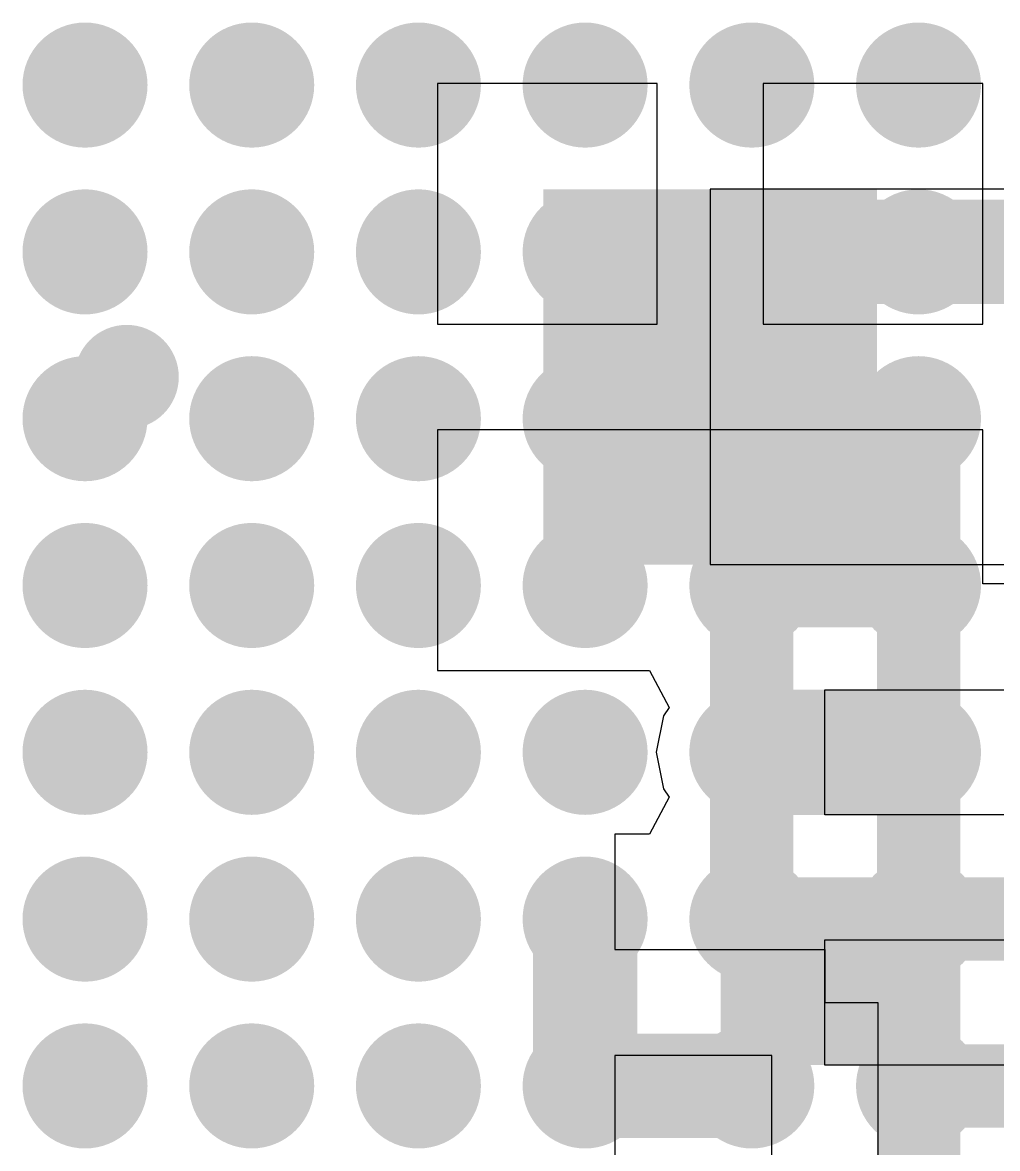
# Model space of a CAD drawing. Header units: millimetres. Extents: x 15 to 122, y 23 to 96.
# Drawn here: x 53.25 to 55.589, y 60.85 to 63.55 of the extents above; entities that cross this region are included whole.
import ezdxf

# ---------------------------------------------------------------- set-up
doc = ezdxf.new("R2010")
doc.units = ezdxf.units.MM
for name, color, linetype in [('Bottom Modules', 3, 'Continuous'), ('BottomLayer', 5, 'Continuous'), ('BottomPaste', 16, 'Continuous'), ('TopLayer', 1, 'Continuous'), ('TopPaste', 8, 'Continuous'), ('TopSolder', 216, 'Continuous')]:
    doc.layers.add(name, color=color, linetype=linetype)

msp = doc.modelspace()

# ---------------------------------------------------------------- linework, layer by layer
at = {"layer": 'Bottom Modules'}
for points in [[(54.89999942, 63.15000577999999), (54.89999942, 62.25000757999999), (56.29999916, 62.25000757999999), (56.29999916, 63.15000577999999)], [(55.17499252, 61.64999607999999), (55.17499252, 61.94999548), (55.87501652, 61.94999548), (55.87501652, 61.64999607999999)], [(55.87499874, 61.35000429999999), (55.87499874, 61.0500049), (55.1749976, 61.0500049), (55.1749976, 61.35000429999999)]]:
    msp.add_lwpolyline(points, close=True, dxfattribs=at)
at = {"layer": 'BottomLayer'}
for p, q in [((54.77299942, 63.40400578), (54.24600022, 63.40400578)), ((54.24600022, 63.40400578), (54.24600022, 62.82700668)), ((54.77299942, 62.82700668), (54.77299942, 63.40400578)), ((55.55399861999999, 63.40400578), (55.02699942, 63.40400578)), ((55.02699942, 63.40400578), (55.02699942, 62.82700668)), ((55.55399861999999, 62.82700668), (55.55399861999999, 63.40400578)), ((54.24600022, 62.82700668), (54.77299942, 62.82700668)), ((55.02699942, 62.82700668), (55.55399861999999, 62.82700668)), ((55.55399861999999, 62.57300668), (54.24600022, 62.57300668)), ((54.24600022, 62.57300668), (54.24600022, 61.99600758)), ((55.55399861999999, 62.20399548), (55.55399861999999, 62.57300668)), ((55.80000016, 62.20399548), (55.55399861999999, 62.20399548)), ((54.24600022, 61.99600758), (54.7542974, 61.99600758)), ((54.7542974, 61.99600758), (54.80143726, 61.9078137)), ((54.78805908, 61.88779088), (54.77059658, 61.80000086)), ((54.80143726, 61.9078137), (54.78805908, 61.88779088)), ((54.77059658, 61.80000086), (54.78805908, 61.71221084)), ((54.78805908, 61.71221084), (54.80143218, 61.69219818)), ((54.80143218, 61.69219818), (54.75429232, 61.6040043)), ((54.75429232, 61.6040043), (54.6709981, 61.6040043)), ((54.6709981, 61.6040043), (54.6709981, 61.3270046)), ((54.6709981, 61.3270046), (55.1749976, 61.3270046)), ((55.1749976, 61.3270046), (55.1749976, 61.2000046)), ((55.1749976, 61.2000046), (55.3019976, 61.2000046)), ((55.3019976, 61.2000046), (55.3019976, 60.7960049)), ((55.0479976, 61.0730046), (54.6709981, 61.0730046)), ((54.6709981, 61.0730046), (54.6709981, 60.7960049)), ((55.0479976, 60.7960049), (55.0479976, 61.0730046))]:
    msp.add_line(p, q, dxfattribs=at)
for points, const_width in [([(54.53750077999999, 63.02499967999999, 1), (54.66249926, 63.02499967999999, 1)], 0.12499848), ([(54.93750252, 63.000001, 1), (55.062501, 63.000001, 1)], 0.12499848), ([(53.43750043999999, 62.70000159999999, 1), (53.56249892, 62.70000159999999, 1)], 0.12499848), ([(54.56250199999999, 62.37500098, 1), (54.68750048, 62.37500098, 1)], 0.12499848), ([(55.11250089999999, 62.37500098, 1), (55.23749938, 62.37500098, 1)], 0.12499848), ([(54.93750252, 61.80000086, 1), (55.062501, 61.80000086, 1)], 0.12499848), ([(55.31249542, 61.79999578, 1), (55.4374939, 61.79999578, 1)], 0.12499848), ([(55.19999374, 61.79999578, 1), (55.29999354, 61.79999578, 1)], 0.0999998), ([(55.32499476, 61.79999578, 1), (55.42499455999999, 61.79999578, 1)], 0.0999998), ([(55.062501, 61.20000206, 1), (55.18749948, 61.20000206, 1)], 0.12499848), ([(55.3125005, 61.20000206, 1), (55.43749897999999, 61.20000206, 1)], 0.12499848)]:
    msp.add_lwpolyline(points, format="xyb", close=True, dxfattribs=dict(at, const_width=const_width))
at = {"layer": 'BottomLayer', "const_width": 0.1999996}
msp.add_lwpolyline([(55.24999364, 61.79999578), (55.37499466, 61.79999578)], dxfattribs=at)
at = {"layer": 'BottomLayer'}
for points in [[(55.29999862, 62.25000757999999), (55.29999862, 63.15000577999999), (54.50000022, 62.25000757999999), (54.50000022, 63.15000577999999)], [(54.92499302, 61.94999548), (54.92499302, 61.64999607999999), (55.42499202, 61.94999548), (55.42499202, 61.64999607999999)], [(55.4249971, 61.0500049), (55.4249971, 61.35000429999999), (54.9249981, 61.0500049), (54.9249981, 61.35000429999999)]]:
    msp.add_solid(points, dxfattribs=at)
at = {"layer": 'BottomPaste'}
for points in [[(55.29999862, 62.25000757999999), (55.29999862, 63.15000577999999), (54.50000022, 62.25000757999999), (54.50000022, 63.15000577999999)], [(55.29999862, 62.25000757999999), (55.29999862, 63.15000577999999), (54.50000022, 62.25000757999999), (54.50000022, 63.15000577999999)], [(54.92499302, 61.94999548), (54.92499302, 61.64999607999999), (55.42499202, 61.94999548), (55.42499202, 61.64999607999999)], [(54.92499302, 61.94999548), (54.92499302, 61.64999607999999), (55.42499202, 61.94999548), (55.42499202, 61.64999607999999)], [(55.4249971, 61.0500049), (55.4249971, 61.35000429999999), (54.9249981, 61.0500049), (54.9249981, 61.35000429999999)], [(55.4249971, 61.0500049), (55.4249971, 61.35000429999999), (54.9249981, 61.0500049), (54.9249981, 61.35000429999999)]]:
    msp.add_solid(points, dxfattribs=at)
at = {"layer": 'TopLayer'}
for points, const_width in [([(53.3250013, 63.40000274, 1), (53.47499845999999, 63.40000274, 1)], 0.1499997), ([(53.7250005, 63.40000274, 1), (53.87499766, 63.40000274, 1)], 0.1499997), ([(54.12500223999999, 63.40000274, 1), (54.2749994, 63.40000274, 1)], 0.1499997), ([(54.52500144, 63.40000274, 1), (54.6749986, 63.40000274, 1)], 0.1499997), ([(54.92500064, 63.40000274, 1), (55.0749978, 63.40000274, 1)], 0.1499997), ([(55.32500237999999, 63.40000274, 1), (55.47499954, 63.40000274, 1)], 0.1499997), ([(54.53750077999999, 63.40000019999999, 1), (54.66249926, 63.40000019999999, 1)], 0.12499848), ([(53.3250013, 63.00000353999999, 1), (53.47499845999999, 63.00000353999999, 1)], 0.1499997), ([(53.7250005, 63.00000353999999, 1), (53.87499766, 63.00000353999999, 1)], 0.1499997), ([(54.12500223999999, 63.00000353999999, 1), (54.2749994, 63.00000353999999, 1)], 0.1499997), ([(54.52500144, 63.00000353999999, 1), (54.6749986, 63.00000353999999, 1)], 0.1499997), ([(54.92500064, 63.00000353999999, 1), (55.0749978, 63.00000353999999, 1)], 0.1499997), ([(55.32500237999999, 63.00000353999999, 1), (55.47499954, 63.00000353999999, 1)], 0.1499997), ([(53.73749984, 63.00000353999999, 1), (53.86249832, 63.00000353999999, 1)], 0.12499848), ([(53.73749984, 63.000001, 1), (53.86249832, 63.000001, 1)], 0.12499848), ([(53.73749984, 63.000001, 1), (53.86249832, 63.000001, 1)], 0.12499848), ([(53.73750238, 63.000001, 1), (53.86250086, 63.000001, 1)], 0.12499848), ([(53.73750238, 63.000001, 1), (53.86250086, 63.000001, 1)], 0.12499848), ([(54.53750077999999, 63.000001, 1), (54.66249926, 63.000001, 1)], 0.12499848), ([(54.93749998, 63.00000353999999, 1), (55.06249845999999, 63.00000353999999, 1)], 0.12499848), ([(54.93749998, 63.00000353999999, 1), (55.06249845999999, 63.00000353999999, 1)], 0.12499848), ([(54.93749998, 63.000001, 1), (55.06249845999999, 63.000001, 1)], 0.12499848), ([(54.93749998, 63.000001, 1), (55.06249845999999, 63.000001, 1)], 0.12499848), ([(54.93750252, 63.000001, 1), (55.062501, 63.000001, 1)], 0.12499848), ([(54.93750252, 63.000001, 1), (55.062501, 63.000001, 1)], 0.12499848), ([(55.33750172, 63.00000353999999, 1), (55.46250019999999, 63.00000353999999, 1)], 0.12499848), ([(55.33750172, 63.00000353999999, 1), (55.46250019999999, 63.00000353999999, 1)], 0.12499848), ([(55.33750172, 63.00000353999999, 1), (55.46250019999999, 63.00000353999999, 1)], 0.12499848), ([(54.58500132, 63.00000353999999, 1), (54.61499872, 63.00000353999999, 1)], 0.02999994), ([(54.58500132, 63.000001, 1), (54.61499872, 63.000001, 1)], 0.02999994), ([(53.3250013, 62.60000179999999, 1), (53.47499845999999, 62.60000179999999, 1)], 0.1499997), ([(53.7250005, 62.60000179999999, 1), (53.87499766, 62.60000179999999, 1)], 0.1499997), ([(54.12500223999999, 62.60000179999999, 1), (54.2749994, 62.60000179999999, 1)], 0.1499997), ([(54.52500144, 62.60000179999999, 1), (54.6749986, 62.60000179999999, 1)], 0.1499997), ([(54.92500064, 62.60000179999999, 1), (55.0749978, 62.60000179999999, 1)], 0.1499997), ([(55.32500237999999, 62.60000179999999, 1), (55.47499954, 62.60000179999999, 1)], 0.1499997), ([(53.73749984, 62.60000179999999, 1), (53.86249832, 62.60000179999999, 1)], 0.12499848), ([(53.73750238, 62.60000179999999, 1), (53.86250086, 62.60000179999999, 1)], 0.12499848), ([(53.73750238, 62.60000179999999, 1), (53.86250086, 62.60000179999999, 1)], 0.12499848), ([(54.53750077999999, 62.60000179999999, 1), (54.66249926, 62.60000179999999, 1)], 0.12499848), ([(54.93749998, 62.60000179999999, 1), (55.06249845999999, 62.60000179999999, 1)], 0.12499848), ([(55.33750172, 62.60000179999999, 1), (55.46250019999999, 62.60000179999999, 1)], 0.12499848), ([(54.94999932, 62.60000179999999, 1), (55.04999912, 62.60000179999999, 1)], 0.0999998), ([(54.94999932, 62.60000179999999, 1), (55.04999912, 62.60000179999999, 1)], 0.0999998), ([(55.35000106, 62.60000179999999, 1), (55.45000086, 62.60000179999999, 1)], 0.0999998), ([(55.35000106, 62.60000179999999, 1), (55.45000086, 62.60000179999999, 1)], 0.0999998), ([(53.3250013, 62.2000026, 1), (53.47499845999999, 62.2000026, 1)], 0.1499997), ([(53.7250005, 62.2000026, 1), (53.87499766, 62.2000026, 1)], 0.1499997), ([(54.12500223999999, 62.2000026, 1), (54.2749994, 62.2000026, 1)], 0.1499997), ([(54.52500144, 62.2000026, 1), (54.6749986, 62.2000026, 1)], 0.1499997), ([(54.92500064, 62.2000026, 1), (55.0749978, 62.2000026, 1)], 0.1499997), ([(55.32500237999999, 62.2000026, 1), (55.47499954, 62.2000026, 1)], 0.1499997), ([(54.13750158, 62.20000005999999, 1), (54.26250005999999, 62.20000005999999, 1)], 0.12499848), ([(54.53750077999999, 62.20000005999999, 1), (54.66249926, 62.20000005999999, 1)], 0.12499848), ([(54.93749998, 62.2000026, 1), (55.06249845999999, 62.2000026, 1)], 0.12499848), ([(55.33750172, 62.2000026, 1), (55.46250019999999, 62.2000026, 1)], 0.12499848), ([(54.55000012, 62.2000026, 1), (54.64999992, 62.2000026, 1)], 0.0999998), ([(54.55000012, 62.20000005999999, 1), (54.64999992, 62.20000005999999, 1)], 0.0999998), ([(54.94999932, 62.2000026, 1), (55.04999912, 62.2000026, 1)], 0.0999998), ([(54.94999932, 62.2000026, 1), (55.04999912, 62.2000026, 1)], 0.0999998), ([(54.94999932, 62.2000026, 1), (55.04999912, 62.2000026, 1)], 0.0999998), ([(55.35000106, 62.2000026, 1), (55.45000086, 62.2000026, 1)], 0.0999998), ([(55.35000106, 62.2000026, 1), (55.45000086, 62.2000026, 1)], 0.0999998), ([(55.35000106, 62.2000026, 1), (55.45000086, 62.2000026, 1)], 0.0999998), ([(54.17500214, 62.2000026, 1), (54.2249995, 62.2000026, 1)], 0.0499999), ([(54.17500214, 62.20000005999999, 1), (54.2249995, 62.20000005999999, 1)], 0.0499999), ([(53.3250013, 61.80000339999999, 1), (53.47499845999999, 61.80000339999999, 1)], 0.1499997), ([(53.7250005, 61.80000339999999, 1), (53.87499766, 61.80000339999999, 1)], 0.1499997), ([(54.12500223999999, 61.80000339999999, 1), (54.2749994, 61.80000339999999, 1)], 0.1499997), ([(54.52500144, 61.80000339999999, 1), (54.6749986, 61.80000339999999, 1)], 0.1499997), ([(54.92500064, 61.80000339999999, 1), (55.0749978, 61.80000339999999, 1)], 0.1499997), ([(55.32500237999999, 61.80000339999999, 1), (55.47499954, 61.80000339999999, 1)], 0.1499997), ([(53.73749984, 61.80000339999999, 1), (53.86249832, 61.80000339999999, 1)], 0.12499848), ([(53.73750238, 61.80000086, 1), (53.86250086, 61.80000086, 1)], 0.12499848), ([(53.73750238, 61.80000086, 1), (53.86250086, 61.80000086, 1)], 0.12499848), ([(54.53750077999999, 61.80000086, 1), (54.66249926, 61.80000086, 1)], 0.12499848), ([(54.93749998, 61.80000339999999, 1), (55.06249845999999, 61.80000339999999, 1)], 0.12499848), ([(55.33750172, 61.80000339999999, 1), (55.46250019999999, 61.80000339999999, 1)], 0.12499848), ([(54.94999932, 61.80000339999999, 1), (55.04999912, 61.80000339999999, 1)], 0.0999998), ([(54.94999932, 61.80000339999999, 1), (55.04999912, 61.80000339999999, 1)], 0.0999998), ([(54.94999932, 61.80000339999999, 1), (55.04999912, 61.80000339999999, 1)], 0.0999998), ([(55.35000106, 61.80000339999999, 1), (55.45000086, 61.80000339999999, 1)], 0.0999998), ([(55.35000106, 61.80000339999999, 1), (55.45000086, 61.80000339999999, 1)], 0.0999998), ([(55.35000106, 61.80000339999999, 1), (55.45000086, 61.80000339999999, 1)], 0.0999998), ([(54.57500134, 61.80000339999999, 1), (54.6249987, 61.80000339999999, 1)], 0.0499999), ([(54.57500134, 61.80000086, 1), (54.6249987, 61.80000086, 1)], 0.0499999), ([(53.3250013, 61.40000165999999, 1), (53.47499845999999, 61.40000165999999, 1)], 0.1499997), ([(53.7250005, 61.40000165999999, 1), (53.87499766, 61.40000165999999, 1)], 0.1499997), ([(54.12500223999999, 61.40000165999999, 1), (54.2749994, 61.40000165999999, 1)], 0.1499997), ([(54.52500144, 61.40000165999999, 1), (54.6749986, 61.40000165999999, 1)], 0.1499997), ([(54.92500064, 61.40000165999999, 1), (55.0749978, 61.40000165999999, 1)], 0.1499997), ([(55.32500237999999, 61.40000165999999, 1), (55.47499954, 61.40000165999999, 1)], 0.1499997), ([(53.33750063999999, 61.40000165999999, 1), (53.46249912, 61.40000165999999, 1)], 0.12499848), ([(54.13750158, 61.40000165999999, 1), (54.26250005999999, 61.40000165999999, 1)], 0.12499848), ([(54.53750077999999, 61.40000165999999, 1), (54.66249926, 61.40000165999999, 1)], 0.12499848), ([(54.53750077999999, 61.40000165999999, 1), (54.66249926, 61.40000165999999, 1)], 0.12499848), ([(54.93749998, 61.40000165999999, 1), (55.06249845999999, 61.40000165999999, 1)], 0.12499848), ([(55.33750172, 61.40000165999999, 1), (55.46250019999999, 61.40000165999999, 1)], 0.12499848), ([(54.94999932, 61.40000165999999, 1), (55.04999912, 61.40000165999999, 1)], 0.0999998), ([(54.94999932, 61.40000165999999, 1), (55.04999912, 61.40000165999999, 1)], 0.0999998), ([(55.35000106, 61.40000165999999, 1), (55.45000086, 61.40000165999999, 1)], 0.0999998), ([(55.35000106, 61.40000165999999, 1), (55.45000086, 61.40000165999999, 1)], 0.0999998), ([(55.35000106, 61.40000165999999, 1), (55.45000086, 61.40000165999999, 1)], 0.0999998), ([(55.35000106, 61.40000165999999, 1), (55.45000086, 61.40000165999999, 1)], 0.0999998), ([(53.3250013, 61.00000246, 1), (53.47499845999999, 61.00000246, 1)], 0.1499997), ([(53.7250005, 61.00000246, 1), (53.87499766, 61.00000246, 1)], 0.1499997), ([(54.12500223999999, 61.00000246, 1), (54.2749994, 61.00000246, 1)], 0.1499997), ([(54.52500144, 61.00000246, 1), (54.6749986, 61.00000246, 1)], 0.1499997), ([(54.92500064, 61.00000246, 1), (55.0749978, 61.00000246, 1)], 0.1499997), ([(55.32500237999999, 61.00000246, 1), (55.47499954, 61.00000246, 1)], 0.1499997), ([(53.33750063999999, 60.99999991999999, 1), (53.46249912, 60.99999991999999, 1)], 0.12499848), ([(54.13750158, 60.99999991999999, 1), (54.26250005999999, 60.99999991999999, 1)], 0.12499848), ([(54.53750077999999, 61.00000246, 1), (54.66249926, 61.00000246, 1)], 0.12499848), ([(54.53750077999999, 61.00000246, 1), (54.66249926, 61.00000246, 1)], 0.12499848), ([(54.53750077999999, 61.00000246, 1), (54.66249926, 61.00000246, 1)], 0.12499848), ([(54.93749998, 61.00000246, 1), (55.06249845999999, 61.00000246, 1)], 0.12499848), ([(54.93749998, 61.00000246, 1), (55.06249845999999, 61.00000246, 1)], 0.12499848), ([(55.33750172, 61.00000246, 1), (55.46250019999999, 61.00000246, 1)], 0.12499848), ([(55.35000106, 61.00000246, 1), (55.45000086, 61.00000246, 1)], 0.0999998), ([(55.35000106, 61.00000246, 1), (55.45000086, 61.00000246, 1)], 0.0999998), ([(55.35000106, 61.00000246, 1), (55.45000086, 61.00000246, 1)], 0.0999998)]:
    msp.add_lwpolyline(points, format="xyb", close=True, dxfattribs=dict(at, const_width=const_width))
for points, const_width in [([(53.79999908, 63.000001), (53.79999908, 63.00000353999999)], 0.2499995), ([(53.79999908, 63.000001), (53.80000162, 63.000001)], 0.2499995), ([(54.99999922, 63.00000353999999), (55.40000096, 63.00000353999999)], 0.2499995), ([(54.99999922, 63.000001), (54.99999922, 63.00000353999999)], 0.2499995), ([(54.99999922, 63.000001), (55.00000176, 63.000001)], 0.2499995), ([(55.40000096, 63.00000353999999), (55.80000016, 63.00000353999999)], 0.2499995), ([(54.60000002, 63.000001), (54.60000002, 63.00000353999999)], 0.05999988), ([(53.79999908, 62.60000179999999), (53.80000162, 62.60000179999999)], 0.2499995), ([(54.99999922, 62.2000026), (54.99999922, 62.60000179999999)], 0.1999996), ([(54.99999922, 62.60000179999999), (55.40000096, 62.60000179999999)], 0.1999996), ([(55.40000096, 62.2000026), (55.40000096, 62.60000179999999)], 0.1999996), ([(54.60000002, 62.20000005999999), (54.60000002, 62.2000026)], 0.1999996), ([(54.99999922, 61.80000339999999), (54.99999922, 62.2000026)], 0.1999996), ([(54.99999922, 62.2000026), (55.40000096, 62.2000026)], 0.1999996), ([(55.40000096, 61.80000339999999), (55.40000096, 62.2000026)], 0.1999996), ([(54.20000082, 62.20000005999999), (54.20000082, 62.2000026)], 0.0999998), ([(53.79999908, 61.80000339999999), (53.80000162, 61.80000086)], 0.2499995), ([(54.99999922, 61.40000165999999), (54.99999922, 61.80000339999999)], 0.1999996), ([(54.99999922, 61.80000339999999), (55.40000096, 61.80000339999999)], 0.1999996), ([(55.40000096, 61.40000165999999), (55.40000096, 61.80000339999999)], 0.1999996), ([(54.60000002, 61.80000086), (54.60000002, 61.80000339999999)], 0.0999998), ([(54.60000002, 61.00000246), (54.60000002, 61.40000165999999)], 0.2499995), ([(54.99999922, 61.40000165999999), (55.40000096, 61.40000165999999)], 0.1999996), ([(55.40000096, 61.00000246), (55.40000096, 61.40000165999999)], 0.1999996), ([(55.40000096, 61.40000165999999), (55.80000016, 61.40000165999999)], 0.1999996), ([(54.60000002, 61.00000246), (54.99999922, 61.00000246)], 0.2499995), ([(55.40000096, 60.60000325999999), (55.40000096, 61.00000246)], 0.1999996), ([(55.40000096, 61.00000246), (55.80000016, 61.00000246)], 0.1999996)]:
    msp.add_lwpolyline(points, dxfattribs=dict(at, const_width=const_width))
at = {"layer": 'TopPaste', "const_width": 0.1499997}
for points in [[(53.3250013, 63.40000274, 1), (53.47499845999999, 63.40000274, 1)], [(53.3250013, 63.40000274, 1), (53.47499845999999, 63.40000274, 1)], [(53.7250005, 63.40000274, 1), (53.87499766, 63.40000274, 1)], [(53.7250005, 63.40000274, 1), (53.87499766, 63.40000274, 1)], [(54.12500223999999, 63.40000274, 1), (54.2749994, 63.40000274, 1)], [(54.12500223999999, 63.40000274, 1), (54.2749994, 63.40000274, 1)], [(54.52500144, 63.40000274, 1), (54.6749986, 63.40000274, 1)], [(54.52500144, 63.40000274, 1), (54.6749986, 63.40000274, 1)], [(54.92500064, 63.40000274, 1), (55.0749978, 63.40000274, 1)], [(54.92500064, 63.40000274, 1), (55.0749978, 63.40000274, 1)], [(55.32500237999999, 63.40000274, 1), (55.47499954, 63.40000274, 1)], [(55.32500237999999, 63.40000274, 1), (55.47499954, 63.40000274, 1)], [(53.3250013, 63.00000353999999, 1), (53.47499845999999, 63.00000353999999, 1)], [(53.3250013, 63.00000353999999, 1), (53.47499845999999, 63.00000353999999, 1)], [(53.7250005, 63.00000353999999, 1), (53.87499766, 63.00000353999999, 1)], [(53.7250005, 63.00000353999999, 1), (53.87499766, 63.00000353999999, 1)], [(54.12500223999999, 63.00000353999999, 1), (54.2749994, 63.00000353999999, 1)], [(54.12500223999999, 63.00000353999999, 1), (54.2749994, 63.00000353999999, 1)], [(54.52500144, 63.00000353999999, 1), (54.6749986, 63.00000353999999, 1)], [(54.52500144, 63.00000353999999, 1), (54.6749986, 63.00000353999999, 1)], [(54.92500064, 63.00000353999999, 1), (55.0749978, 63.00000353999999, 1)], [(54.92500064, 63.00000353999999, 1), (55.0749978, 63.00000353999999, 1)], [(55.32500237999999, 63.00000353999999, 1), (55.47499954, 63.00000353999999, 1)], [(55.32500237999999, 63.00000353999999, 1), (55.47499954, 63.00000353999999, 1)], [(53.3250013, 62.60000179999999, 1), (53.47499845999999, 62.60000179999999, 1)], [(53.3250013, 62.60000179999999, 1), (53.47499845999999, 62.60000179999999, 1)], [(53.7250005, 62.60000179999999, 1), (53.87499766, 62.60000179999999, 1)], [(53.7250005, 62.60000179999999, 1), (53.87499766, 62.60000179999999, 1)], [(54.12500223999999, 62.60000179999999, 1), (54.2749994, 62.60000179999999, 1)], [(54.12500223999999, 62.60000179999999, 1), (54.2749994, 62.60000179999999, 1)], [(54.52500144, 62.60000179999999, 1), (54.6749986, 62.60000179999999, 1)], [(54.52500144, 62.60000179999999, 1), (54.6749986, 62.60000179999999, 1)], [(54.92500064, 62.60000179999999, 1), (55.0749978, 62.60000179999999, 1)], [(54.92500064, 62.60000179999999, 1), (55.0749978, 62.60000179999999, 1)], [(55.32500237999999, 62.60000179999999, 1), (55.47499954, 62.60000179999999, 1)], [(55.32500237999999, 62.60000179999999, 1), (55.47499954, 62.60000179999999, 1)], [(53.3250013, 62.2000026, 1), (53.47499845999999, 62.2000026, 1)], [(53.3250013, 62.2000026, 1), (53.47499845999999, 62.2000026, 1)], [(53.7250005, 62.2000026, 1), (53.87499766, 62.2000026, 1)], [(53.7250005, 62.2000026, 1), (53.87499766, 62.2000026, 1)], [(54.12500223999999, 62.2000026, 1), (54.2749994, 62.2000026, 1)], [(54.12500223999999, 62.2000026, 1), (54.2749994, 62.2000026, 1)], [(54.52500144, 62.2000026, 1), (54.6749986, 62.2000026, 1)], [(54.52500144, 62.2000026, 1), (54.6749986, 62.2000026, 1)], [(54.92500064, 62.2000026, 1), (55.0749978, 62.2000026, 1)], [(54.92500064, 62.2000026, 1), (55.0749978, 62.2000026, 1)], [(55.32500237999999, 62.2000026, 1), (55.47499954, 62.2000026, 1)], [(55.32500237999999, 62.2000026, 1), (55.47499954, 62.2000026, 1)], [(53.3250013, 61.80000339999999, 1), (53.47499845999999, 61.80000339999999, 1)], [(53.3250013, 61.80000339999999, 1), (53.47499845999999, 61.80000339999999, 1)], [(53.7250005, 61.80000339999999, 1), (53.87499766, 61.80000339999999, 1)], [(53.7250005, 61.80000339999999, 1), (53.87499766, 61.80000339999999, 1)], [(54.12500223999999, 61.80000339999999, 1), (54.2749994, 61.80000339999999, 1)], [(54.12500223999999, 61.80000339999999, 1), (54.2749994, 61.80000339999999, 1)], [(54.52500144, 61.80000339999999, 1), (54.6749986, 61.80000339999999, 1)], [(54.52500144, 61.80000339999999, 1), (54.6749986, 61.80000339999999, 1)], [(54.92500064, 61.80000339999999, 1), (55.0749978, 61.80000339999999, 1)], [(54.92500064, 61.80000339999999, 1), (55.0749978, 61.80000339999999, 1)], [(55.32500237999999, 61.80000339999999, 1), (55.47499954, 61.80000339999999, 1)], [(55.32500237999999, 61.80000339999999, 1), (55.47499954, 61.80000339999999, 1)], [(53.3250013, 61.40000165999999, 1), (53.47499845999999, 61.40000165999999, 1)], [(53.3250013, 61.40000165999999, 1), (53.47499845999999, 61.40000165999999, 1)], [(53.7250005, 61.40000165999999, 1), (53.87499766, 61.40000165999999, 1)], [(53.7250005, 61.40000165999999, 1), (53.87499766, 61.40000165999999, 1)], [(54.12500223999999, 61.40000165999999, 1), (54.2749994, 61.40000165999999, 1)], [(54.12500223999999, 61.40000165999999, 1), (54.2749994, 61.40000165999999, 1)], [(54.52500144, 61.40000165999999, 1), (54.6749986, 61.40000165999999, 1)], [(54.52500144, 61.40000165999999, 1), (54.6749986, 61.40000165999999, 1)], [(54.92500064, 61.40000165999999, 1), (55.0749978, 61.40000165999999, 1)], [(54.92500064, 61.40000165999999, 1), (55.0749978, 61.40000165999999, 1)], [(55.32500237999999, 61.40000165999999, 1), (55.47499954, 61.40000165999999, 1)], [(55.32500237999999, 61.40000165999999, 1), (55.47499954, 61.40000165999999, 1)], [(53.3250013, 61.00000246, 1), (53.47499845999999, 61.00000246, 1)], [(53.3250013, 61.00000246, 1), (53.47499845999999, 61.00000246, 1)], [(53.7250005, 61.00000246, 1), (53.87499766, 61.00000246, 1)], [(53.7250005, 61.00000246, 1), (53.87499766, 61.00000246, 1)], [(54.12500223999999, 61.00000246, 1), (54.2749994, 61.00000246, 1)], [(54.12500223999999, 61.00000246, 1), (54.2749994, 61.00000246, 1)], [(54.52500144, 61.00000246, 1), (54.6749986, 61.00000246, 1)], [(54.52500144, 61.00000246, 1), (54.6749986, 61.00000246, 1)], [(54.92500064, 61.00000246, 1), (55.0749978, 61.00000246, 1)], [(54.92500064, 61.00000246, 1), (55.0749978, 61.00000246, 1)], [(55.32500237999999, 61.00000246, 1), (55.47499954, 61.00000246, 1)], [(55.32500237999999, 61.00000246, 1), (55.47499954, 61.00000246, 1)]]:
    msp.add_lwpolyline(points, format="xyb", close=True, dxfattribs=at)
at = {"layer": 'TopSolder', "const_width": 0.10999978}
for points in [[(53.34500126, 63.40000274, 1), (53.45499849999999, 63.40000274, 1)], [(53.34500126, 63.40000274, 1), (53.45499849999999, 63.40000274, 1)], [(53.74500046, 63.40000274, 1), (53.8549977, 63.40000274, 1)], [(53.74500046, 63.40000274, 1), (53.8549977, 63.40000274, 1)], [(54.1450022, 63.40000274, 1), (54.25499944, 63.40000274, 1)], [(54.1450022, 63.40000274, 1), (54.25499944, 63.40000274, 1)], [(54.5450014, 63.40000274, 1), (54.65499864, 63.40000274, 1)], [(54.5450014, 63.40000274, 1), (54.65499864, 63.40000274, 1)], [(54.9450006, 63.40000274, 1), (55.05499784, 63.40000274, 1)], [(54.9450006, 63.40000274, 1), (55.05499784, 63.40000274, 1)], [(55.34500233999999, 63.40000274, 1), (55.45499958, 63.40000274, 1)], [(55.34500233999999, 63.40000274, 1), (55.45499958, 63.40000274, 1)], [(53.34500126, 63.00000353999999, 1), (53.45499849999999, 63.00000353999999, 1)], [(53.34500126, 63.00000353999999, 1), (53.45499849999999, 63.00000353999999, 1)], [(53.74500046, 63.00000353999999, 1), (53.8549977, 63.00000353999999, 1)], [(53.74500046, 63.00000353999999, 1), (53.8549977, 63.00000353999999, 1)], [(54.1450022, 63.00000353999999, 1), (54.25499944, 63.00000353999999, 1)], [(54.1450022, 63.00000353999999, 1), (54.25499944, 63.00000353999999, 1)], [(54.5450014, 63.00000353999999, 1), (54.65499864, 63.00000353999999, 1)], [(54.5450014, 63.00000353999999, 1), (54.65499864, 63.00000353999999, 1)], [(54.9450006, 63.00000353999999, 1), (55.05499784, 63.00000353999999, 1)], [(54.9450006, 63.00000353999999, 1), (55.05499784, 63.00000353999999, 1)], [(55.34500233999999, 63.00000353999999, 1), (55.45499958, 63.00000353999999, 1)], [(55.34500233999999, 63.00000353999999, 1), (55.45499958, 63.00000353999999, 1)], [(53.34500126, 62.60000179999999, 1), (53.45499849999999, 62.60000179999999, 1)], [(53.34500126, 62.60000179999999, 1), (53.45499849999999, 62.60000179999999, 1)], [(53.74500046, 62.60000179999999, 1), (53.8549977, 62.60000179999999, 1)], [(53.74500046, 62.60000179999999, 1), (53.8549977, 62.60000179999999, 1)], [(54.1450022, 62.60000179999999, 1), (54.25499944, 62.60000179999999, 1)], [(54.1450022, 62.60000179999999, 1), (54.25499944, 62.60000179999999, 1)], [(54.5450014, 62.60000179999999, 1), (54.65499864, 62.60000179999999, 1)], [(54.5450014, 62.60000179999999, 1), (54.65499864, 62.60000179999999, 1)], [(54.9450006, 62.60000179999999, 1), (55.05499784, 62.60000179999999, 1)], [(54.9450006, 62.60000179999999, 1), (55.05499784, 62.60000179999999, 1)], [(55.34500233999999, 62.60000179999999, 1), (55.45499958, 62.60000179999999, 1)], [(55.34500233999999, 62.60000179999999, 1), (55.45499958, 62.60000179999999, 1)], [(53.34500126, 62.2000026, 1), (53.45499849999999, 62.2000026, 1)], [(53.34500126, 62.2000026, 1), (53.45499849999999, 62.2000026, 1)], [(53.74500046, 62.2000026, 1), (53.8549977, 62.2000026, 1)], [(53.74500046, 62.2000026, 1), (53.8549977, 62.2000026, 1)], [(54.1450022, 62.2000026, 1), (54.25499944, 62.2000026, 1)], [(54.1450022, 62.2000026, 1), (54.25499944, 62.2000026, 1)], [(54.5450014, 62.2000026, 1), (54.65499864, 62.2000026, 1)], [(54.5450014, 62.2000026, 1), (54.65499864, 62.2000026, 1)], [(54.9450006, 62.2000026, 1), (55.05499784, 62.2000026, 1)], [(54.9450006, 62.2000026, 1), (55.05499784, 62.2000026, 1)], [(55.34500233999999, 62.2000026, 1), (55.45499958, 62.2000026, 1)], [(55.34500233999999, 62.2000026, 1), (55.45499958, 62.2000026, 1)], [(53.34500126, 61.80000339999999, 1), (53.45499849999999, 61.80000339999999, 1)], [(53.34500126, 61.80000339999999, 1), (53.45499849999999, 61.80000339999999, 1)], [(53.74500046, 61.80000339999999, 1), (53.8549977, 61.80000339999999, 1)], [(53.74500046, 61.80000339999999, 1), (53.8549977, 61.80000339999999, 1)], [(54.1450022, 61.80000339999999, 1), (54.25499944, 61.80000339999999, 1)], [(54.1450022, 61.80000339999999, 1), (54.25499944, 61.80000339999999, 1)], [(54.5450014, 61.80000339999999, 1), (54.65499864, 61.80000339999999, 1)], [(54.5450014, 61.80000339999999, 1), (54.65499864, 61.80000339999999, 1)], [(54.9450006, 61.80000339999999, 1), (55.05499784, 61.80000339999999, 1)], [(54.9450006, 61.80000339999999, 1), (55.05499784, 61.80000339999999, 1)], [(55.34500233999999, 61.80000339999999, 1), (55.45499958, 61.80000339999999, 1)], [(55.34500233999999, 61.80000339999999, 1), (55.45499958, 61.80000339999999, 1)], [(53.34500126, 61.40000165999999, 1), (53.45499849999999, 61.40000165999999, 1)], [(53.34500126, 61.40000165999999, 1), (53.45499849999999, 61.40000165999999, 1)], [(53.74500046, 61.40000165999999, 1), (53.8549977, 61.40000165999999, 1)], [(53.74500046, 61.40000165999999, 1), (53.8549977, 61.40000165999999, 1)], [(54.1450022, 61.40000165999999, 1), (54.25499944, 61.40000165999999, 1)], [(54.1450022, 61.40000165999999, 1), (54.25499944, 61.40000165999999, 1)], [(54.5450014, 61.40000165999999, 1), (54.65499864, 61.40000165999999, 1)], [(54.5450014, 61.40000165999999, 1), (54.65499864, 61.40000165999999, 1)], [(54.9450006, 61.40000165999999, 1), (55.05499784, 61.40000165999999, 1)], [(54.9450006, 61.40000165999999, 1), (55.05499784, 61.40000165999999, 1)], [(55.34500233999999, 61.40000165999999, 1), (55.45499958, 61.40000165999999, 1)], [(55.34500233999999, 61.40000165999999, 1), (55.45499958, 61.40000165999999, 1)], [(53.34500126, 61.00000246, 1), (53.45499849999999, 61.00000246, 1)], [(53.34500126, 61.00000246, 1), (53.45499849999999, 61.00000246, 1)], [(53.74500046, 61.00000246, 1), (53.8549977, 61.00000246, 1)], [(53.74500046, 61.00000246, 1), (53.8549977, 61.00000246, 1)], [(54.1450022, 61.00000246, 1), (54.25499944, 61.00000246, 1)], [(54.1450022, 61.00000246, 1), (54.25499944, 61.00000246, 1)], [(54.5450014, 61.00000246, 1), (54.65499864, 61.00000246, 1)], [(54.5450014, 61.00000246, 1), (54.65499864, 61.00000246, 1)], [(54.9450006, 61.00000246, 1), (55.05499784, 61.00000246, 1)], [(54.9450006, 61.00000246, 1), (55.05499784, 61.00000246, 1)], [(55.34500233999999, 61.00000246, 1), (55.45499958, 61.00000246, 1)], [(55.34500233999999, 61.00000246, 1), (55.45499958, 61.00000246, 1)]]:
    msp.add_lwpolyline(points, format="xyb", close=True, dxfattribs=at)

doc.saveas('drawing.dxf')
